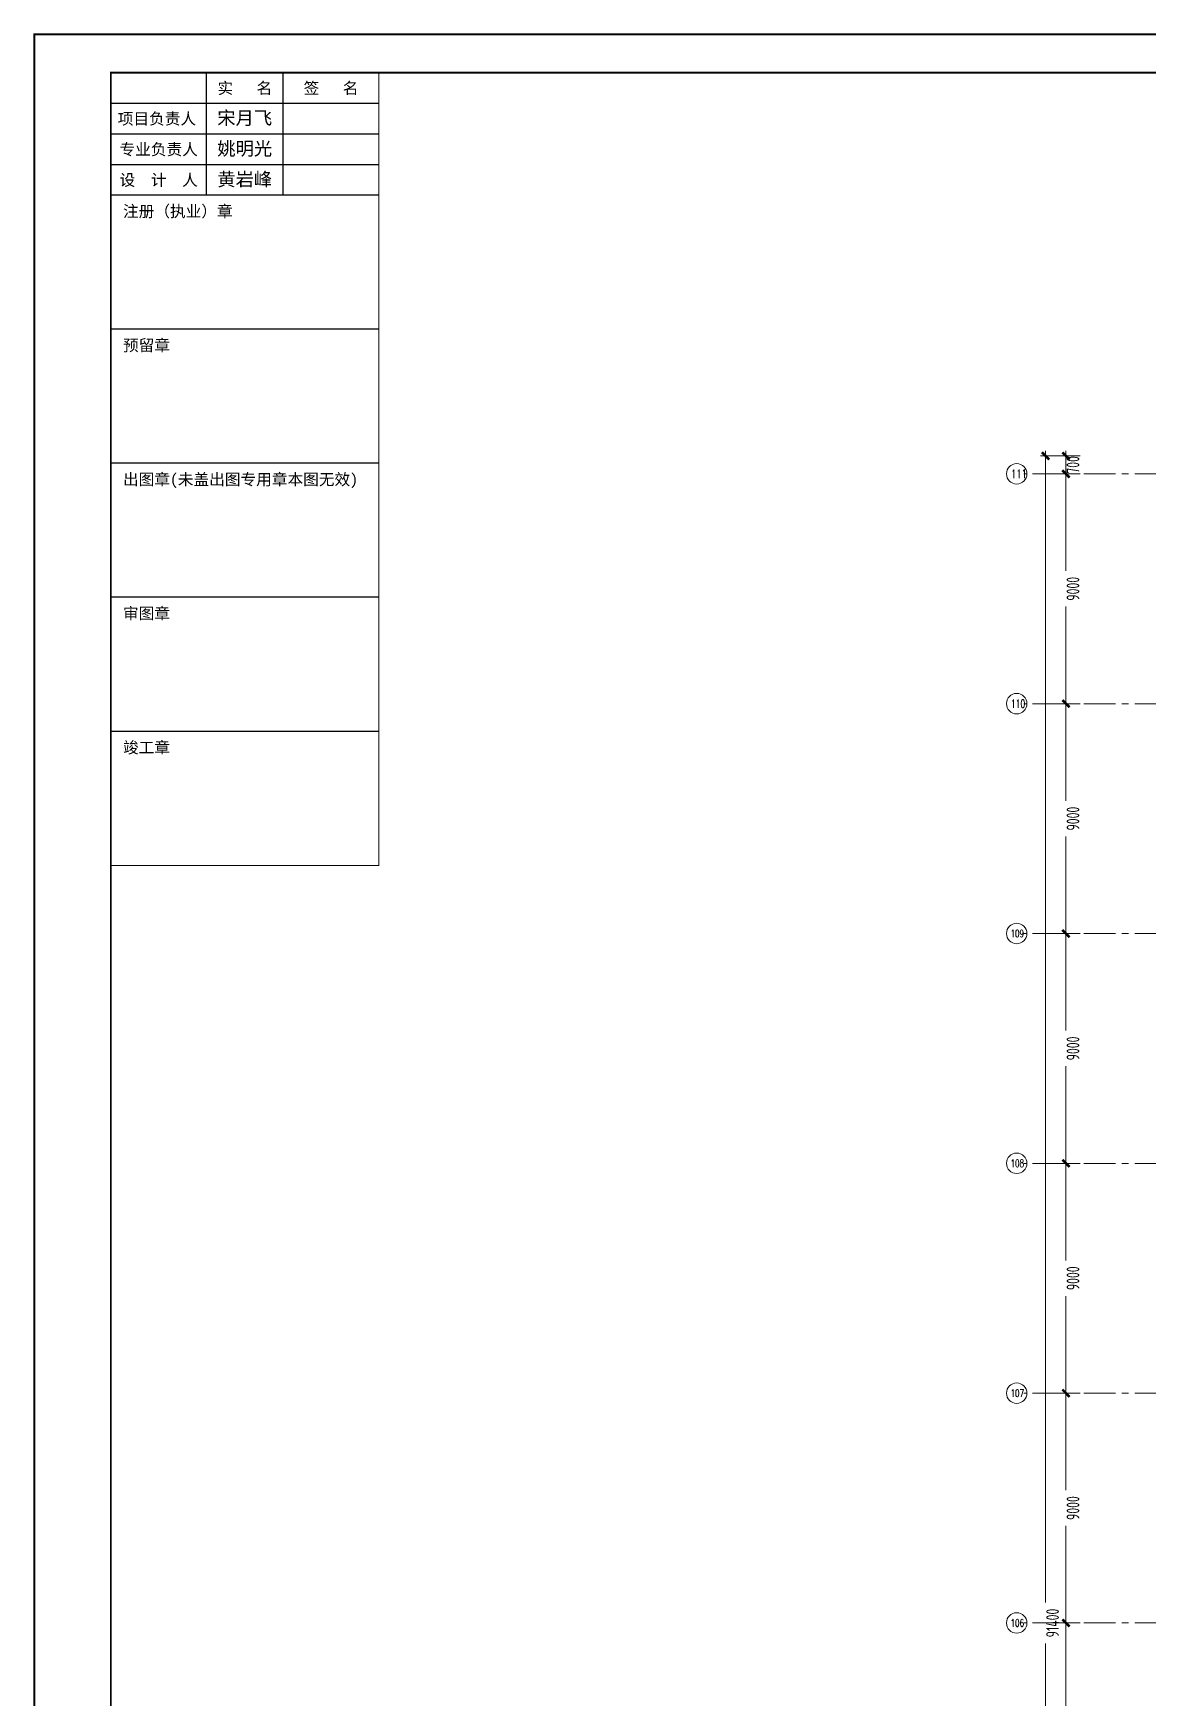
# Model space of a CAD drawing. Extents: x -1201378 to 2367219, y -619313 to 244905.
# Drawn here: x -855756 to -812101, y 179726 to 244905 of the extents above; entities that cross this region are included whole.
import ezdxf
from ezdxf.enums import TextEntityAlignment as Align

# ---------------------------------------------------------------- set-up
doc = ezdxf.new("R2010")
doc.units = 0
doc.header["$LTSCALE"] = 1000
doc.linetypes.add('CENTER', pattern=[2, 1.25, -0.25, 0.25, -0.25])
doc.layers.get('0').update_dxf_attribs({"linetype": 'CONTINUOUS'})
doc.layers.get('Defpoints').update_dxf_attribs({"linetype": 'CONTINUOUS'})
doc.layers.add('0-cxFrame', color=155, linetype='CONTINUOUS')
doc.layers.add('qianming', color=155, linetype='CONTINUOUS')
for name, color, linetype, lineweight in [('0-cxText', 131, 'CONTINUOUS', 25), ('S-axis', 111, 'CONTINUOUS', 0), ('S-dote', 5, 'CENTER', 0)]:
    doc.layers.add(name, color=color, linetype=linetype, lineweight=lineweight)
doc.styles.add('_TCH_AXIS', font='COMPLEX', dxfattribs={"bigfont": 'GBCBIG'})
doc.styles.add('cx_biaoti', font='')
doc.styles.add('cx_tuming', font='simhei.ttf')
doc.styles.add('cx_tuqian1', font='')
doc.styles.add('TSSD_Dimension', font='tssdeng.shx', dxfattribs={"width": 0.7, "bigfont": 'hztxt.shx'})
doc.styles.add('图框宋体', font='', dxfattribs={"width": 0.75})
doc.styles.add('黑体', font='simhei.ttf', dxfattribs={"width": 0.8})
doc.styles.get('cx_biaoti').set_extended_font_data('SimSun')
doc.styles.get('cx_tuqian1').set_extended_font_data('SimSun')
doc.styles.get('图框宋体').set_extended_font_data('SimSun')
doc.dimstyles.new('TSSD_200_200', dxfattribs={"dimtxt": 500, "dimasz": 200, "dimexe": 200, "dimexo": 500, "dimgap": 200, "dimtad": 1, "dimdec": 0, "dimzin": 0, "dimdsep": 46, "dimtxsty": 'TSSD_Dimension', "dimblk": 'ARCHTICK', "dimcen": 0, "dimdle": 200, "dimclrt": 7, "dimadec": 0, "dimazin": 0, "dimtfac": 1, "dimtdec": 0, "dimtix": 1, "dimtmove": 2, "dimatfit": 3, "dimfxl": 1, "dimtolj": 1, "dimtzin": 0, "dimarcsym": 0})

# ---------------------------------------------------------------- blocks, each defined once
blk = doc.blocks.new('zjcx_lan_xinxi(Dragon)')
for p, q in [((7000, -3200), (0, -3200)), ((7000, -6700), (0, -6700)), ((7000, -10200), (0, -10200)), ((7000, -13700), (0, -13700)), ((7000, -17200), (0, -17200))]:
    blk.add_line(p, q)
at = {"const_width": 25}
blk.add_lwpolyline([(0, -20700), (7000, -20700), (7000, 0), (0, 0)], close=True, dxfattribs=at)
for points in [[(2500, -3200), (2500, 0)], [(4500, -3200), (4500, 0)], [(0, -800), (7000, -800)], [(0, -1600), (7000, -1600)], [(0, -2400), (7000, -2400)]]:
    blk.add_lwpolyline(points)
for points in [[(7000, -3200), (7000, 0)], [(0, -3200), (7000, -3200)], [(0, -20700), (7000, -20700), (7000, -3200)], [(0, -20700), (7000, -20700)]]:
    blk.add_lwpolyline(points, dxfattribs=at)
at = {"style": '图框宋体'}
for s, p in [('实   名', (3500, -400)), ('签   名', (5750, -400)), ('项目负责人', (1204, -1200)), ('专业负责人', (1250, -2000)), ('设  计  人', (1250, -2800))]:
    blk.add_text(s, height=300, dxfattribs=at).set_placement(p, align=Align.MIDDLE)
for s, p in [('注册（执业）章', (318, -3771)), ('预留章', (318, -7271)), ('出图章(未盖出图专用章本图无效)', (318, -10771)), ('审图章', (318, -14271)), ('竣工章', (318, -17771))]:
    blk.add_text(s, height=300, dxfattribs=at).set_placement(p)
blk = doc.blocks.new('T-信息(Dragon)')
at = {"layer": '0-cxFrame'}
blk.add_blockref('zjcx_lan_xinxi(Dragon)', (0, 0), dxfattribs=at)
at = {"layer": 'qianming', "color": 3, "style": 'cx_biaoti'}
for s, p in [('宋月飞', (3497, -1185)), ('姚明光', (3497, -1985)), ('黄岩峰', (3497, -2785))]:
    blk.add_text(s, height=350, dxfattribs=at).set_placement(p, align=Align.MIDDLE_CENTER)
blk = doc.blocks.new('TK22.A0 L(Dragon)')
at = {"layer": '0-cxFrame', "color": 7, "const_width": 0.5}
blk.add_lwpolyline([(0, 0), (-1486, 0), (-1486, 841), (0, 841)], close=True, dxfattribs=at)
at = {"layer": '0-cxFrame', "const_width": 0.5}
blk.add_lwpolyline([(-80, 10), (-1466, 10), (-1466, 831), (-80, 831)], close=True, dxfattribs=at)
at = {"layer": '0-cxFrame', "xscale": 0.009999999999999998, "yscale": 0.009999999999999998, "zscale": 0.009999999999999998}
blk.add_blockref('T-信息(Dragon)', (-1466, 831), dxfattribs=at)
at = {"style": '黑体', "flags": 4}
blk.add_attdef('图幅', text='', height=3.3, dxfattribs=at).set_placement((-40, 3), align=Align.RIGHT)
at = {"layer": '0-cxText', "flags": 4}
for tag, height, style, p in [('建设单位', 3.5, 'cx_tuming', (-45, 240)), ('项目名称', 3.5, 'cx_tuming', (-45, 210)), ('子项名称', 3.5, 'cx_tuming', (-45, 180)), ('工程编号', 3.3, 'cx_tuqian1', (-35, 165)), ('图名1', 3.5, 'cx_tuming', (-45, 87)), ('图名2', 3.5, 'cx_tuming', (-45, 79)), ('图名3', 3.5, 'cx_tuming', (-45, 71)), ('出图日期', 3.3, 'cx_tuqian1', (-39, 60)), ('专业', 3.3, 'cx_tuqian1', (-55, 52)), ('图号', 3.3, 'cx_tuqian1', (-55, 44)), ('版次', 3.3, 'cx_tuqian1', (-20, 44))]:
    blk.add_attdef(tag, text='', height=height, dxfattribs=dict(at, style=style)).set_placement(p, align=Align.MIDDLE)
at = {"layer": 'Defpoints', "color": 6, "flags": 4}
for tag, height, style, p in [('tufu', 3.3, '黑体', (-12, 12)), ('dwfname', 4, 'cx_tuqian1', (-80, 3))]:
    blk.add_attdef(tag, text='', height=height, dxfattribs=dict(at, style=style)).set_placement(p, align=Align.RIGHT)
blk = doc.blocks.new('_ArchTick')
at = {"color": 0, "linetype": 'ByBlock', "const_width": 0.5}
blk.add_lwpolyline([(-0.71, -0.71), (0.71, 0.71)], dxfattribs=at)
blk = doc.blocks.new('*D2986')
at = {"layer": 'Defpoints', "color": 0, "transparency": 16777216}
for p in [(-215303, 70027), (-214244, 70027), (-214244, 61027)]:
    blk.add_point(p, dxfattribs=at)
at = {"layer": 'S-axis', "color": 0, "lineweight": -2, "transparency": 16777216}
for p, q in [((-214744, 70027), (-215503, 70027)), ((-215303, 70227), (-215303, 66225)), ((-215303, 60827), (-215303, 64829)), ((-214744, 61027), (-215503, 61027))]:
    blk.add_line(p, q, dxfattribs=at)
at = {"layer": 'S-axis', "color": 0, "lineweight": -2, "transparency": 16777216, "xscale": 200, "yscale": 200, "zscale": 200}
for p, rotation in [((-215303, 70027), 90), ((-215303, 61027), 270)]:
    blk.add_blockref('_ArchTick', p, dxfattribs=dict(at, rotation=rotation))
at = {"layer": 'S-axis', "color": 7, "transparency": 16777216, "insert": (-215028, 65527), "char_height": 500, "attachment_point": 5, "rotation": 90, "style": 'TSSD_Dimension'}
blk.add_mtext('\\A1;9000', dxfattribs=at)
blk = doc.blocks.new('*D2987')
at = {"layer": 'Defpoints', "color": 0, "transparency": 16777216}
for p in [(-215303, 79027), (-214244, 79027), (-214244, 70027)]:
    blk.add_point(p, dxfattribs=at)
at = {"layer": 'S-axis', "color": 0, "lineweight": -2, "transparency": 16777216}
for p, q in [((-214744, 79027), (-215503, 79027)), ((-215303, 79227), (-215303, 75225)), ((-215303, 69827), (-215303, 73829)), ((-214744, 70027), (-215503, 70027))]:
    blk.add_line(p, q, dxfattribs=at)
at = {"layer": 'S-axis', "color": 0, "lineweight": -2, "transparency": 16777216, "xscale": 200, "yscale": 200, "zscale": 200}
for p, rotation in [((-215303, 79027), 90), ((-215303, 70027), 270)]:
    blk.add_blockref('_ArchTick', p, dxfattribs=dict(at, rotation=rotation))
at = {"layer": 'S-axis', "color": 7, "transparency": 16777216, "insert": (-215028, 74527), "char_height": 500, "attachment_point": 5, "rotation": 90, "style": 'TSSD_Dimension'}
blk.add_mtext('\\A1;9000', dxfattribs=at)
blk = doc.blocks.new('*D2988')
at = {"layer": 'Defpoints', "color": 0, "transparency": 16777216}
for p in [(-215303, 88027), (-214244, 88027), (-214244, 79027)]:
    blk.add_point(p, dxfattribs=at)
at = {"layer": 'S-axis', "color": 0, "lineweight": -2, "transparency": 16777216}
for p, q in [((-214744, 88027), (-215503, 88027)), ((-215303, 88227), (-215303, 84225)), ((-215303, 78827), (-215303, 82829)), ((-214744, 79027), (-215503, 79027))]:
    blk.add_line(p, q, dxfattribs=at)
at = {"layer": 'S-axis', "color": 0, "lineweight": -2, "transparency": 16777216, "xscale": 200, "yscale": 200, "zscale": 200}
for p, rotation in [((-215303, 88027), 90), ((-215303, 79027), 270)]:
    blk.add_blockref('_ArchTick', p, dxfattribs=dict(at, rotation=rotation))
at = {"layer": 'S-axis', "color": 7, "transparency": 16777216, "insert": (-215028, 83527), "char_height": 500, "attachment_point": 5, "rotation": 90, "style": 'TSSD_Dimension'}
blk.add_mtext('\\A1;9000', dxfattribs=at)
blk = doc.blocks.new('*D2989')
at = {"layer": 'Defpoints', "color": 0, "transparency": 16777216}
for p in [(-215303, 97027), (-214244, 97027), (-214244, 88027)]:
    blk.add_point(p, dxfattribs=at)
at = {"layer": 'S-axis', "color": 0, "lineweight": -2, "transparency": 16777216}
for p, q in [((-215303, 97227), (-215303, 93225)), ((-214744, 97027), (-215503, 97027)), ((-215303, 87827), (-215303, 91829)), ((-214744, 88027), (-215503, 88027))]:
    blk.add_line(p, q, dxfattribs=at)
at = {"layer": 'S-axis', "color": 0, "lineweight": -2, "transparency": 16777216, "xscale": 200, "yscale": 200, "zscale": 200}
for p, rotation in [((-215303, 97027), 90), ((-215303, 88027), 270)]:
    blk.add_blockref('_ArchTick', p, dxfattribs=dict(at, rotation=rotation))
at = {"layer": 'S-axis', "color": 7, "transparency": 16777216, "insert": (-215028, 92527), "char_height": 500, "attachment_point": 5, "rotation": 90, "style": 'TSSD_Dimension'}
blk.add_mtext('\\A1;9000', dxfattribs=at)
blk = doc.blocks.new('*D2990')
at = {"layer": 'Defpoints', "color": 0, "transparency": 16777216}
for p in [(-215303, 106027), (-214244, 106027), (-214244, 97027)]:
    blk.add_point(p, dxfattribs=at)
at = {"layer": 'S-axis', "color": 0, "lineweight": -2, "transparency": 16777216}
for p, q in [((-214744, 106027), (-215503, 106027)), ((-215303, 106227), (-215303, 102225)), ((-215303, 96827), (-215303, 100829)), ((-214744, 97027), (-215503, 97027))]:
    blk.add_line(p, q, dxfattribs=at)
at = {"layer": 'S-axis', "color": 0, "lineweight": -2, "transparency": 16777216, "xscale": 200, "yscale": 200, "zscale": 200}
for p, rotation in [((-215303, 106027), 90), ((-215303, 97027), 270)]:
    blk.add_blockref('_ArchTick', p, dxfattribs=dict(at, rotation=rotation))
at = {"layer": 'S-axis', "color": 7, "transparency": 16777216, "insert": (-215028, 101527), "char_height": 500, "attachment_point": 5, "rotation": 90, "style": 'TSSD_Dimension'}
blk.add_mtext('\\A1;9000', dxfattribs=at)
blk = doc.blocks.new('*D2991')
at = {"layer": 'Defpoints', "color": 0, "transparency": 16777216}
for p in [(-215303, 115027), (-214244, 115027), (-214244, 106027)]:
    blk.add_point(p, dxfattribs=at)
at = {"layer": 'S-axis', "color": 0, "lineweight": -2, "transparency": 16777216}
for p, q in [((-214744, 115027), (-215503, 115027)), ((-215303, 115227), (-215303, 111225)), ((-215303, 105827), (-215303, 109829)), ((-214744, 106027), (-215503, 106027))]:
    blk.add_line(p, q, dxfattribs=at)
at = {"layer": 'S-axis', "color": 0, "lineweight": -2, "transparency": 16777216, "xscale": 200, "yscale": 200, "zscale": 200}
for p, rotation in [((-215303, 115027), 90), ((-215303, 106027), 270)]:
    blk.add_blockref('_ArchTick', p, dxfattribs=dict(at, rotation=rotation))
at = {"layer": 'S-axis', "color": 7, "transparency": 16777216, "insert": (-215028, 110527), "char_height": 500, "attachment_point": 5, "rotation": 90, "style": 'TSSD_Dimension'}
blk.add_mtext('\\A1;9000', dxfattribs=at)
blk = doc.blocks.new('*D2992')
at = {"layer": 'Defpoints', "color": 0, "transparency": 16777216}
for p in [(-215303, 115727), (-214244, 115727), (-214244, 115027)]:
    blk.add_point(p, dxfattribs=at)
at = {"layer": 'S-axis', "color": 0, "lineweight": -2, "transparency": 16777216}
for p, q in [((-214744, 115727), (-215503, 115727)), ((-215303, 114827), (-215303, 115927)), ((-214744, 115027), (-215503, 115027))]:
    blk.add_line(p, q, dxfattribs=at)
at = {"layer": 'S-axis', "color": 0, "lineweight": -2, "transparency": 16777216, "xscale": 200, "yscale": 200, "zscale": 200}
for p, rotation in [((-215303, 115727), 90), ((-215303, 115027), 270)]:
    blk.add_blockref('_ArchTick', p, dxfattribs=dict(at, rotation=rotation))
at = {"layer": 'S-axis', "color": 7, "transparency": 16777216, "insert": (-215028, 115377), "char_height": 500, "attachment_point": 5, "rotation": 90, "style": 'TSSD_Dimension'}
blk.add_mtext('\\A1;700', dxfattribs=at)
blk = doc.blocks.new('*D3020')
at = {"layer": 'Defpoints', "color": 0, "transparency": 16777216}
for p in [(-216103, 115727), (-214344, 115727), (-214344, 24327)]:
    blk.add_point(p, dxfattribs=at)
at = {"layer": 'S-axis', "color": 0, "lineweight": -2, "transparency": 16777216}
for p, q in [((-214844, 115727), (-216303, 115727)), ((-216103, 115927), (-216103, 70833)), ((-216103, 24127), (-216103, 69221)), ((-214844, 24327), (-216303, 24327))]:
    blk.add_line(p, q, dxfattribs=at)
at = {"layer": 'S-axis', "color": 0, "lineweight": -2, "transparency": 16777216, "xscale": 200, "yscale": 200, "zscale": 200}
for p, rotation in [((-216103, 115727), 90), ((-216103, 24327), 270)]:
    blk.add_blockref('_ArchTick', p, dxfattribs=dict(at, rotation=rotation))
at = {"layer": 'S-axis', "color": 7, "transparency": 16777216, "insert": (-215828, 70027), "char_height": 500, "attachment_point": 5, "rotation": 90, "style": 'TSSD_Dimension'}
blk.add_mtext('\\A1;91400', dxfattribs=at)
blk = doc.blocks.new('1#轴网')
at = {"layer": 'S-axis'}
for centre in [(-217234.2, 115028.1), (-217234.2, 106028.1), (-217234.2, 97028.1), (-217234.2, 88028.1), (-217234.2, 79028.1), (-217234.2, 70028.1)]:
    blk.add_circle(centre, 400, dxfattribs=at)
at = {"layer": 'S-dote'}
for p, q in [((-99358.5, 115027), (-216950.7, 115027)), ((-99358.5, 106027), (-216950.7, 106027)), ((-99358.5, 97027), (-216950.7, 97027)), ((-99358.5, 88027), (-216950.7, 88027)), ((-99358.5, 79027), (-216950.7, 79027)), ((-99358.5, 70027), (-216950.7, 70027))]:
    blk.add_line(p, q, dxfattribs=at)
at = {"layer": 'S-axis', "style": '_TCH_AXIS', "width": 0.705882}
for s, height, p in [('111', 339.64, (-217456.8, 114858.3)), ('110', 313.67, (-217466.1, 105871.3)), ('109', 290.63, (-217473.5, 96882.8)), ('108', 290.63, (-217473.5, 87882.8)), ('107', 290.63, (-217473.5, 78882.8)), ('106', 290.63, (-217473.5, 69882.8))]:
    blk.add_text(s, height=height, dxfattribs=at).set_placement(p)
at = {"layer": 'S-axis'}
for base, p1, p2, picture, middle in [((-216102.5, 115727), (-214344.3, 24327), (-214344.3, 115727), '*D3020', (-215827.5, 70027)), ((-215302.5, 115727), (-214244.3, 115027), (-214244.3, 115727), '*D2992', (-215027.5, 115377)), ((-215302.5, 115027), (-214244.3, 106027), (-214244.3, 115027), '*D2991', (-215027.5, 110527)), ((-215302.5, 106027), (-214244.3, 97027), (-214244.3, 106027), '*D2990', (-215027.5, 101527)), ((-215302.5, 97027), (-214244.3, 88027), (-214244.3, 97027), '*D2989', (-215027.5, 92527)), ((-215302.5, 88027), (-214244.3, 79027), (-214244.3, 88027), '*D2988', (-215027.5, 83527)), ((-215302.5, 79027), (-214244.3, 70027), (-214244.3, 79027), '*D2987', (-215027.5, 74527)), ((-215302.5, 70027), (-214244.3, 61027), (-214244.3, 70027), '*D2986', (-215027.5, 65527))]:
    dim = blk.add_linear_dim(base=base, p1=p1, p2=p2, angle=90, dimstyle='TSSD_200_200', dxfattribs=at)
    dim.commit()
    dim.dimension.update_dxf_attribs({"geometry": picture, "text_midpoint": middle, "dimtype": 161})

msp = doc.modelspace()

# ---------------------------------------------------------------- block references
at = {"layer": '0-cxFrame', "xscale": 150, "yscale": 150, "zscale": 150}
msp.add_blockref('TK22.A0 L(Dragon)', (-632818.2, 118717.3), dxfattribs=at)
at = {"layer": 'S-axis'}
msp.add_blockref('1#轴网', (-600000, 112624.8), dxfattribs=at)

doc.saveas('drawing.dxf')
